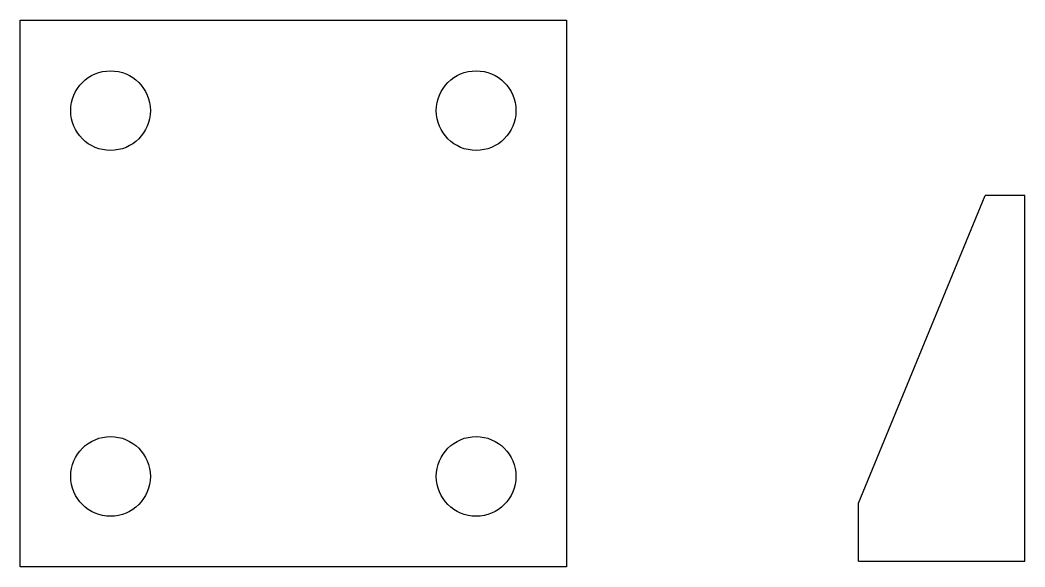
# Model space of a CAD drawing. Header units: millimetres. Extents: x 2501 to 2778, y 1677 to 1828.
import ezdxf

# ---------------------------------------------------------------- set-up
doc = ezdxf.new("R2010")
doc.units = ezdxf.units.MM

msp = doc.modelspace()

# ---------------------------------------------------------------- linework, layer by layer
for p, q in [((2732.38, 1694.52), (2767.38, 1779.52)), ((2778.38, 1779.52), (2767.38, 1779.52)), ((2778.38, 1678.52), (2778.38, 1779.52)), ((2732.38, 1678.52), (2732.38, 1694.52)), ((2732.38, 1678.52), (2778.38, 1678.52))]:
    msp.add_line(p, q)
msp.add_lwpolyline([(2500.76, 1827.93), (2651.76, 1827.93), (2651.76, 1676.93), (2500.76, 1676.93)], close=True)
for centre in [(2525.76, 1802.93), (2626.76, 1802.93), (2525.76, 1701.93), (2626.76, 1701.93)]:
    msp.add_circle(centre, 11)

doc.saveas('drawing.dxf')
